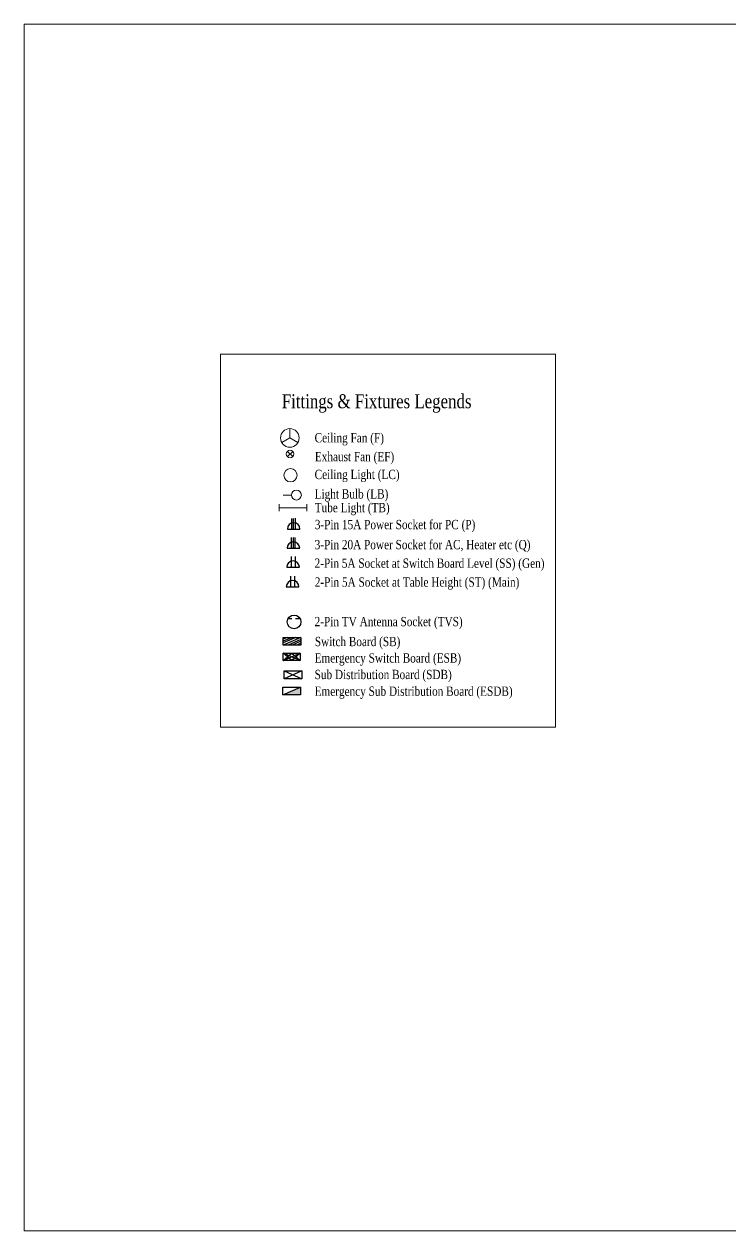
# Model space of a CAD drawing. Header units: inches. Extents: x -13742749 to 88736, y -40897 to 32194776.
# Drawn here: x -1082 to -172, y -29068 to -27511 of the extents above; entities that cross this region are included whole.
import ezdxf

# ---------------------------------------------------------------- set-up
doc = ezdxf.new("R2010")
doc.units = ezdxf.units.IN
doc.header["$LTSCALE"] = 10
doc.header["$MEASUREMENT"] = 0
for name, color, linetype, lineweight in [('Fan (mine)', 210, 'Continuous', 13), ('Light (mine)', 80, 'Continuous', 13), ('Text Legends (Mine)', 7, 'Continuous', 35), ('Text_My', 7, 'Continuous', 13)]:
    doc.layers.add(name, color=color, linetype=linetype, lineweight=lineweight)
doc.layers.add('Switchboard & Socket (Mine)', color=4, linetype='Continuous')
doc.layers.add('Switchboard and Socket (mine)', color=41, linetype='Continuous')
doc.styles.get("Standard").update_dxf_attribs({"font": 'times.ttf', "width": 0.8})

# ---------------------------------------------------------------- blocks, each defined once
blk = doc.blocks.new('Tube Light')
at = {"layer": 'Light (mine)', "linetype": 'Continuous'}
for p, q in [((-36, 4.5), (-36, -4.5)), ((0, 0), (-36, 0)), ((0, 4.5), (0, -4.5))]:
    blk.add_line(p, q, dxfattribs=at)
blk = doc.blocks.new('Ceiling Fan')
at = {"layer": 'Fan (mine)', "linetype": 'Continuous', "ltscale": 10}
for q in [(-10.4, -6), (0, 12), (10.4, -6)]:
    blk.add_line((0, 0), q, dxfattribs=at)
blk.add_circle((0, 0), 12, dxfattribs=at)
blk.add_circle((0, 0), 12, dxfattribs=at)
blk = doc.blocks.new('Exhaust fan')
at = {"layer": 'Fan (mine)', "linetype": 'Continuous', "ltscale": 10}
for p, q in [((-6.8, 6.8), (0, 0)), ((0, 6.8), (-6.8, 0))]:
    blk.add_line(p, q, dxfattribs=at)
at = {"layer": 'Fan (mine)', "linetype": 'ByBlock'}
blk.add_circle((-3.4, 3.4), 4.83, dxfattribs=at)
blk = doc.blocks.new('Ceiling light')
at = {"layer": 'Light (mine)', "linetype": 'ByBlock'}
blk.add_circle((0, 8.5), 8.53, dxfattribs=at)
blk = doc.blocks.new('Light Bulb')
at = {"layer": 'Light (mine)'}
blk.add_line((10.7, 0), (0, 0), dxfattribs=at)
at = {"layer": 'Light (mine)', "linetype": 'Continuous'}
blk.add_circle((17.1, 0), 6.4, dxfattribs=at)
blk = doc.blocks.new('Emergency Sub Distribution Board')
at = {"layer": 'Switchboard & Socket (Mine)', "ltscale": 10}
blk.add_hatch(color=256, dxfattribs=at).paths.add_polyline_path([(22.7, -10.1), (22.7, 0), (0, -10.1)])
blk.add_line((0, -10.1), (22.7, 0), dxfattribs=at)
at = {"layer": 'Switchboard & Socket (Mine)', "linetype": 'Continuous'}
blk.add_lwpolyline([(0, 0), (22.7, 0), (22.7, -10.1), (0, -10.1)], close=True, dxfattribs=at)
blk = doc.blocks.new('Tv Socket')
at = {"layer": 'Switchboard and Socket (mine)', "linetype": 'Continuous', "ltscale": 10}
for p, q in [((-4.4, 7.6), (-4.4, 2.7)), ((-4.4, -1.7), (-4.4, -7.6))]:
    blk.add_line(p, q, dxfattribs=at)
at = {"layer": 'Switchboard and Socket (mine)', "linetype": 'ByBlock'}
blk.add_circle((-8.8, 0), 8.85, dxfattribs=at)
blk = doc.blocks.new('switch board')
at = {"layer": 'Switchboard and Socket (mine)', "linetype": 'Continuous'}
for p, q in [((-16.6, -10.1), (6.1, 0)), ((-16.6, -5), (-5.3, 0)), ((-16.6, -7.3), (0, 0)), ((-16.6, -2.4), (-11.3, 0)), ((-10, -10.1), (6.1, -2.8)), ((-5.3, -10.1), (6.1, -5)), ((1, -10.1), (6.1, -7.6))]:
    blk.add_line(p, q, dxfattribs=at)
blk.add_lwpolyline([(-16.6, 0), (6.1, 0), (6.1, -10.1), (-16.6, -10.1)], close=True, dxfattribs=at)
blk = doc.blocks.new('Emergency')
at = {"layer": 'Switchboard and Socket (mine)', "linetype": 'Continuous', "ltscale": 10}
for p, q in [((-10.9, 0), (0, 9.1)), ((0, 0), (-10.9, 9.1)), ((-10.9, 0), (10.9, 9.1)), ((10.9, 0), (-10.9, 9.1)), ((0, 9.1), (10.9, 0)), ((10.9, 9.1), (0, 0))]:
    blk.add_line(p, q, dxfattribs=at)
blk.add_lwpolyline([(-10.9, 9.1), (10.9, 9.1), (10.9, 0), (-10.9, 0)], close=True, dxfattribs=at)
blk = doc.blocks.new('Main Distribution Board')
at = {"layer": 'Switchboard and Socket (mine)', "linetype": 'ByBlock'}
for p, q in [((-11.4, 0), (11.4, -10.1)), ((11.4, 0), (-11.4, -10.1))]:
    blk.add_line(p, q, dxfattribs=at)
blk.add_lwpolyline([(-11.4, 0), (11.4, 0), (11.4, -10.1), (-11.4, -10.1)], close=True, dxfattribs=at)

msp = doc.modelspace()

# ---------------------------------------------------------------- linework, layer by layer
at = {"layer": 'Switchboard and Socket (mine)', "linetype": 'ByBlock', "ltscale": 10}
for p, q in [((-737.09932, -28162.19418), (-737.09932, -28148.43918)), ((-734.84441, -28162.19418), (-734.84441, -28148.39003)), ((-732.46807, -28162.19418), (-732.46807, -28148.32684)), ((-742.96014, -28162.19418), (-726.72868, -28162.19418)), ((-737.42175, -28186.84469), (-737.42175, -28173.0897)), ((-735.16684, -28186.84469), (-735.16684, -28173.04055)), ((-732.7905, -28186.84469), (-732.7905, -28172.97735)), ((-743.28257, -28186.84469), (-727.05111, -28186.84469)), ((-737.7914, -28211.51628), (-737.7914, -28197.76128)), ((-732.65348, -28211.51628), (-732.65348, -28197.64893)), ((-743.65222, -28211.51628), (-727.42077, -28211.51628)), ((-738.4237, -28236.71973), (-738.4237, -28222.96473)), ((-733.28578, -28236.71973), (-733.28578, -28222.85239)), ((-744.28452, -28236.71973), (-728.05306, -28236.71973))]:
    msp.add_line(p, q, dxfattribs=at)
for centre in [(-734.84441, -28162.19418), (-735.16684, -28186.84469), (-735.5365, -28211.51628), (-736.16879, -28236.71973)]:
    msp.add_arc(centre, 8.11573, 0, 180, dxfattribs=at)
at = {"layer": 'Text_My', "linetype": 'ByBlock', "ltscale": 10}
for points in [[(-1082.34631, -27510.67399), (3644.42267, -27510.67399), (3644.42267, -29067.82765), (-1082.34631, -29067.82765)], [(-829.14903, -27936.42508), (-397.12005, -27936.42508), (-397.12005, -28417.96238), (-829.14903, -28417.96238)]]:
    msp.add_lwpolyline(points, close=True, dxfattribs=at)

# ---------------------------------------------------------------- block references
at = {"layer": 'Fan (mine)', "linetype": 'ByBlock'}
for name, p in [('Ceiling Fan', (-739.75337, -28044.64983)), ('Exhaust fan', (-736.10579, -28068.75374))]:
    msp.add_blockref(name, p, dxfattribs=at)
at = {"layer": 'Light (mine)', "linetype": 'ByBlock'}
for name, p in [('Ceiling light', (-738.98289, -28101.28663)), ('Light Bulb', (-748.37397, -28118.3378)), ('Tube Light', (-717.67211, -28134.80787))]:
    msp.add_blockref(name, p, dxfattribs=at)
at = {"layer": 'Switchboard & Socket (Mine)', "linetype": 'ByBlock'}
msp.add_blockref('Emergency Sub Distribution Board', (-748.81439, -28366.24059), dxfattribs=at)
at = {"layer": 'Switchboard and Socket (mine)', "linetype": 'ByBlock'}
for name, p, rotation in [('Tv Socket', (-734.3064, -28273.30013), 90), ('switch board', (-742.09582, -28312.04069), 180)]:
    msp.add_blockref(name, p, dxfattribs=dict(at, rotation=rotation))
for name, p in [('Emergency', (-737.33677, -28331.63928)), ('Main Distribution Board', (-735.7971, -28345.32372))]:
    msp.add_blockref(name, p, dxfattribs=at)

# ---------------------------------------------------------------- texts
at = {"layer": 'Text Legends (Mine)', "linetype": 'ByBlock', "ltscale": 10, "attachment_point": 1}
for s, insert, char_height, width in [('{\\fTimes New Roman|b0|i0|c0|p18;Fittings & Fixtures Legends}', (-750.19085, -27988.27386), 18, 244.0855407), ('{\\fTimes New Roman|b0|i0|c0|p18;Ceiling Fan (F)}', (-707.7898, -28038.37744), 12, 102.5091894), ('Exhaust Fan (EF)', (-707.48079, -28062.75252), 12, 109.8960455), ('Ceiling Light (LC)', (-707.7898, -28085.74142), 12, 114.9548242), ('{\\fTimes New Roman|b0|i0|c0|p18;Light Bulb (LB)}', (-707.7898, -28110.86334), 12, 114.9548242), ('Tube Light (TB)', (-707.647, -28128.5436), 12, 114.9548242), ('{\\fTimes New Roman|b0|i0|c0|p18;3-Pin 15A Power Socket for PC (P)}', (-707.58274, -28150.37383), 12, 205.9787257), ('{\\fTimes New Roman|b0|i0|c0|p18;3-Pin 20A Power Socket for AC, Heater etc (Q)}', (-707.70333, -28176.25342), 12, 273.0641678), ('2-Pin 5A Socket at Switch Board Level (SS) (Gen)', (-707.7898, -28200.24309), 12, 300.3491507), ('2-Pin 5A Socket at Table Height (ST) (Main)', (-707.60733, -28224.58862), 12, 273.0641678), ('{\\fTimes New Roman|b0|i0|c0|p18;2-Pin TV Antenna Socket (TVS)}', (-707.79575, -28275.59324), 12, 273.0641678), ('{\\fTimes New Roman|b0|i0|c0|p18;Switch Board (SB)}', (-707.58353, -28301.33085), 12, 273.0641678), ('{\\fTimes New Roman|b0|i0|c0|p18;Emergency Switch Board (ESB)}', (-707.78782, -28322.52964), 12, 273.0641678), ('{\\fTimes New Roman|b0|i0|c0|p18;Sub Distribution Board (SDB)}', (-707.7898, -28343.86154), 12, 273.0641678), ('{\\fTimes New Roman|b0|i0|c0|p18;Emergency Sub Distribution Board (ESDB)}', (-707.7898, -28365.41405), 12, 273.0641678)]:
    msp.add_mtext(s, dxfattribs=dict(at, insert=insert, char_height=char_height, width=width))

doc.saveas('drawing.dxf')
